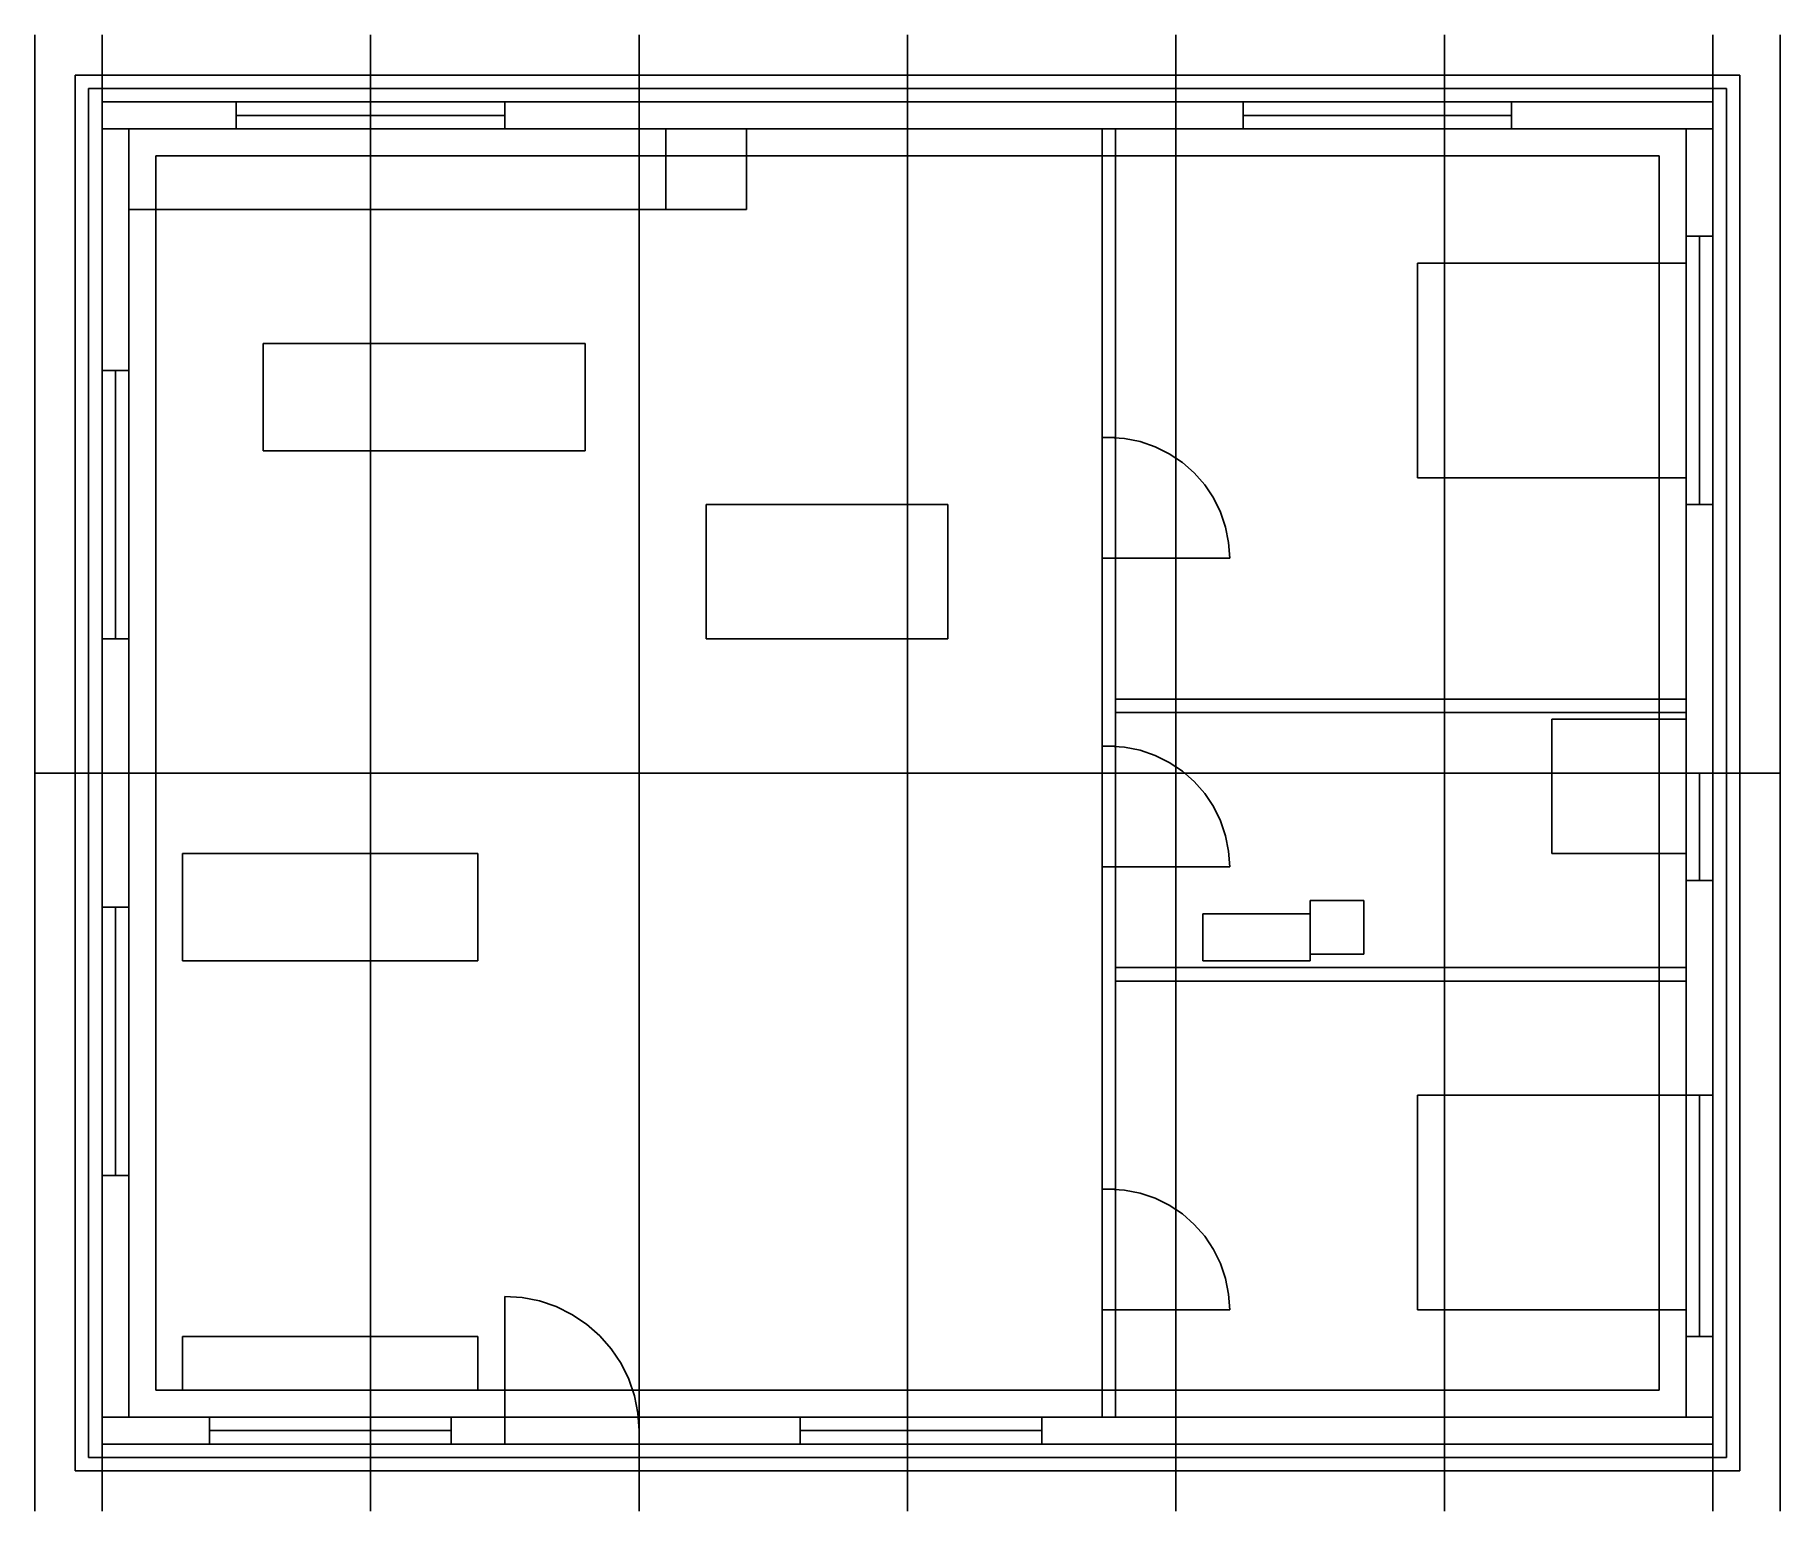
# Model space of a CAD drawing. Header units: metres. Extents: x -0.5 to 12.5, y -0.5 to 10.5.
import ezdxf

# ---------------------------------------------------------------- set-up
doc = ezdxf.new("R2010")
doc.units = ezdxf.units.M

msp = doc.modelspace()

# ---------------------------------------------------------------- linework, layer by layer
at = {"layer": 'FIX', "color": 1}
for p, q in [((4.2, 9.8), (0.2, 9.8)), ((0.2, 9.8), (0.2, 9.2)), ((4.2, 9.8, 0.9), (0.2, 9.8, 0.9)), ((0.2, 9.8, 0.9), (0.2, 9.2, 0.9)), ((0.2, 9.8), (0.2, 9.8, 0.9)), ((4.2, 9.2), (4.2, 9.8)), ((4.2, 9.2, 0.9), (4.2, 9.8, 0.9)), ((4.2, 9.8), (4.2, 9.8, 0.9)), ((4.8, 9.8), (4.2, 9.8)), ((4.8, 9.8, 2), (4.2, 9.8, 2)), ((4.2, 9.8, 2), (4.2, 9.2, 2)), ((4.2, 9.8), (4.2, 9.8, 2)), ((4.8, 9.2), (4.8, 9.8)), ((4.8, 9.2, 2), (4.8, 9.8, 2)), ((4.8, 9.8), (4.8, 9.8, 2)), ((0.2, 9.2), (4.2, 9.2)), ((0.2, 9.2, 0.9), (4.2, 9.2, 0.9)), ((0.2, 9.2), (0.2, 9.2, 0.9)), ((4.2, 9.2), (4.2, 9.2, 0.9)), ((4.2, 9.2), (4.8, 9.2)), ((4.2, 9.2, 2), (4.8, 9.2, 2)), ((4.2, 9.2), (4.2, 9.2, 2)), ((4.8, 9.2), (4.8, 9.2, 2)), ((11.8, 8.8), (9.8, 8.8)), ((9.8, 8.8), (9.8, 7.2)), ((11.8, 8.8, 0.5), (9.8, 8.8, 0.5)), ((9.8, 8.8, 0.5), (9.8, 7.2, 0.5)), ((9.8, 8.8), (9.8, 8.8, 0.5)), ((11.8, 7.2), (11.8, 8.8)), ((11.8, 7.2, 0.5), (11.8, 8.8, 0.5)), ((11.8, 8.8), (11.8, 8.8, 0.5)), ((3.6, 8.2), (1.2, 8.2)), ((1.2, 8.2), (1.2, 7.4)), ((3.6, 8.2, 0.9), (1.2, 8.2, 0.9)), ((1.2, 8.2, 0.9), (1.2, 7.4, 0.9)), ((1.2, 8.2), (1.2, 8.2, 0.9)), ((3.6, 7.4), (3.6, 8.2)), ((3.6, 7.4, 0.9), (3.6, 8.2, 0.9)), ((3.6, 8.2), (3.6, 8.2, 0.9)), ((1.2, 7.4), (3.6, 7.4)), ((1.2, 7.4, 0.9), (3.6, 7.4, 0.9)), ((1.2, 7.4), (1.2, 7.4, 0.9)), ((3.6, 7.4), (3.6, 7.4, 0.9)), ((9.8, 7.2), (11.8, 7.2)), ((9.8, 7.2, 0.5), (11.8, 7.2, 0.5)), ((9.8, 7.2), (9.8, 7.2, 0.5)), ((11.8, 7.2), (11.8, 7.2, 0.5)), ((6.3, 7), (4.5, 7)), ((4.5, 7), (4.5, 6)), ((6.3, 7, 0.75), (4.5, 7, 0.75)), ((4.5, 7, 0.75), (4.5, 6, 0.75)), ((4.5, 7), (4.5, 7, 0.75)), ((6.3, 6), (6.3, 7)), ((6.3, 6, 0.75), (6.3, 7, 0.75)), ((6.3, 7), (6.3, 7, 0.75)), ((4.5, 6), (6.3, 6)), ((4.5, 6, 0.75), (6.3, 6, 0.75)), ((4.5, 6), (4.5, 6, 0.75)), ((6.3, 6), (6.3, 6, 0.75)), ((11.8, 5.4), (10.8, 5.4)), ((10.8, 5.4), (10.8, 4.4)), ((11.8, 5.4, 0.05), (10.8, 5.4, 0.05)), ((10.8, 5.4, 0.05), (10.8, 4.4, 0.05)), ((10.8, 5.4), (10.8, 5.4, 0.05)), ((11.8, 4.4), (11.8, 5.4)), ((11.8, 4.4, 0.05), (11.8, 5.4, 0.05)), ((11.8, 5.4), (11.8, 5.4, 0.05)), ((2.8, 4.4), (0.6, 4.4)), ((0.6, 4.4), (0.6, 3.6)), ((2.8, 4.4, 0.45), (0.6, 4.4, 0.45)), ((0.6, 4.4, 0.45), (0.6, 3.6, 0.45)), ((0.6, 4.4), (0.6, 4.4, 0.45)), ((2.8, 3.6), (2.8, 4.4)), ((2.8, 3.6, 0.45), (2.8, 4.4, 0.45)), ((2.8, 4.4), (2.8, 4.4, 0.45)), ((10.8, 4.4), (11.8, 4.4)), ((10.8, 4.4, 0.05), (11.8, 4.4, 0.05)), ((10.8, 4.4), (10.8, 4.4, 0.05)), ((11.8, 4.4), (11.8, 4.4, 0.05)), ((9.4, 4.05), (9, 4.05)), ((9, 4.05), (9, 3.65)), ((9.4, 4.05, 0.4), (9, 4.05, 0.4)), ((9, 4.05, 0.4), (9, 3.65, 0.4)), ((9, 4.05), (9, 4.05, 0.4)), ((9.4, 3.65), (9.4, 4.05)), ((9.4, 3.65, 0.4), (9.4, 4.05, 0.4)), ((9.4, 4.05), (9.4, 4.05, 0.4)), ((9, 3.95), (8.2, 3.95)), ((8.2, 3.95), (8.2, 3.6)), ((9, 3.95, 0.85), (8.2, 3.95, 0.85)), ((8.2, 3.95, 0.85), (8.2, 3.6, 0.85)), ((8.2, 3.95), (8.2, 3.95, 0.85)), ((9, 3.6), (9, 3.95)), ((9, 3.6, 0.85), (9, 3.95, 0.85)), ((9, 3.95), (9, 3.95, 0.85)), ((9, 3.65), (9.4, 3.65)), ((9, 3.65, 0.4), (9.4, 3.65, 0.4)), ((9, 3.65), (9, 3.65, 0.4)), ((9.4, 3.65), (9.4, 3.65, 0.4)), ((0.6, 3.6), (2.8, 3.6)), ((0.6, 3.6, 0.45), (2.8, 3.6, 0.45)), ((0.6, 3.6), (0.6, 3.6, 0.45)), ((2.8, 3.6), (2.8, 3.6, 0.45)), ((8.2, 3.6), (9, 3.6)), ((8.2, 3.6, 0.85), (9, 3.6, 0.85)), ((8.2, 3.6), (8.2, 3.6, 0.85)), ((9, 3.6), (9, 3.6, 0.85)), ((11.8, 2.6), (9.8, 2.6)), ((9.8, 2.6), (9.8, 1)), ((11.8, 2.6, 0.5), (9.8, 2.6, 0.5)), ((9.8, 2.6, 0.5), (9.8, 1, 0.5)), ((9.8, 2.6), (9.8, 2.6, 0.5)), ((11.8, 1), (11.8, 2.6)), ((11.8, 1, 0.5), (11.8, 2.6, 0.5)), ((11.8, 2.6), (11.8, 2.6, 0.5)), ((9.8, 1), (11.8, 1)), ((9.8, 1, 0.5), (11.8, 1, 0.5)), ((9.8, 1), (9.8, 1, 0.5)), ((11.8, 1), (11.8, 1, 0.5)), ((2.8, 0.8), (0.6, 0.8)), ((0.6, 0.8), (0.6, 0.4)), ((2.8, 0.8, 0.5), (0.6, 0.8, 0.5)), ((0.6, 0.8, 0.5), (0.6, 0.4, 0.5)), ((0.6, 0.8), (0.6, 0.8, 0.5)), ((2.8, 0.4), (2.8, 0.8)), ((2.8, 0.4, 0.5), (2.8, 0.8, 0.5)), ((2.8, 0.8), (2.8, 0.8, 0.5)), ((0.6, 0.4), (2.8, 0.4)), ((0.6, 0.4, 0.5), (2.8, 0.4, 0.5)), ((0.6, 0.4), (0.6, 0.4, 0.5)), ((2.8, 0.4), (2.8, 0.4, 0.5))]:
    msp.add_line(p, q, dxfattribs=at)
at = {"layer": 'OPEN', "color": 1}
for p, q in [((1, 10, 0.9), (3, 10, 0.9)), ((3, 10, 2.1), (1, 10, 2.1)), ((1, 10, 2.1), (1, 10, 0.9)), ((2, 10, 0.9), (2, 10, 2.1)), ((3, 10, 0.9), (3, 10, 2.1)), ((8.5, 10, 0.9), (10.5, 10, 0.9)), ((10.5, 10, 2.1), (8.5, 10, 2.1)), ((8.5, 10, 2.1), (8.5, 10, 0.9)), ((9.5, 10, 0.9), (9.5, 10, 2.1)), ((10.5, 10, 0.9), (10.5, 10, 2.1)), ((12, 7, 0.9), (12, 9, 0.9)), ((12, 9, 0.9), (12, 9, 2.1)), ((12, 9, 2.1), (12, 7, 2.1)), ((0, 6, 0.9), (0, 8, 0.9)), ((0, 8, 0.9), (0, 8, 2.1)), ((0, 8, 2.1), (0, 6, 2.1)), ((12, 8, 0.9), (12, 8, 2.1)), ((0, 7, 0.9), (0, 7, 2.1)), ((12, 7, 2.1), (12, 7, 0.9)), ((0, 6, 2.1), (0, 6, 0.9)), ((12, 4.2, 1.5), (12, 5, 1.5)), ((12, 5, 1.5), (12, 5, 2.1)), ((12, 5, 2.1), (12, 4.2, 2.1)), ((12, 4.6, 1.5), (12, 4.6, 2.1)), ((12, 4.2, 2.1), (12, 4.2, 1.5)), ((0, 2, 0.9), (0, 4, 0.9)), ((0, 4, 0.9), (0, 4, 2.1)), ((0, 4, 2.1), (0, 2, 2.1)), ((0, 3, 0.9), (0, 3, 2.1)), ((12, 0.8, 0.9), (12, 2.6, 0.9)), ((12, 2.6, 0.9), (12, 2.6, 2.1)), ((12, 2.6, 2.1), (12, 0.8, 2.1)), ((0, 2, 2.1), (0, 2, 0.9)), ((12, 1.7, 0.9), (12, 1.7, 2.1)), ((12, 0.8, 2.1), (12, 0.8, 0.9)), ((0.8, 0, 0.9), (2.6, 0, 0.9)), ((2.6, 0, 2.1), (0.8, 0, 2.1)), ((0.8, 0, 2.1), (0.8, 0, 0.9)), ((1.7, 0, 0.9), (1.7, 0, 2.1)), ((2.6, 0, 0.9), (2.6, 0, 2.1)), ((5.2, 0, 0.9), (7, 0, 0.9)), ((7, 0, 2.1), (5.2, 0, 2.1)), ((5.2, 0, 2.1), (5.2, 0, 0.9)), ((6.1, 0, 0.9), (6.1, 0, 2.1)), ((7, 0, 0.9), (7, 0, 2.1))]:
    msp.add_line(p, q, dxfattribs=at)
at = {"layer": 'PLAN', "color": 1}
for p, q in [((1, 9.8), (1, 10)), ((1, 9.9), (3, 9.9)), ((3, 9.8), (3, 10)), ((8.5, 9.8), (8.5, 10)), ((8.5, 9.9), (10.5, 9.9)), ((10.5, 9.8), (10.5, 10)), ((11.8, 9), (12, 9)), ((11.9, 7), (11.9, 9)), ((0, 8), (0.2, 8)), ((0.1, 6), (0.1, 8)), ((11.8, 7), (12, 7)), ((0, 6), (0.2, 6)), ((11.8, 5), (12, 5)), ((11.9, 4.2), (11.9, 5)), ((11.8, 4.2), (12, 4.2)), ((0, 4), (0.2, 4)), ((0.1, 2), (0.1, 4)), ((11.8, 2.6), (12, 2.6)), ((11.9, 0.8), (11.9, 2.6)), ((0, 2), (0.2, 2)), ((11.8, 0.8), (12, 0.8)), ((0.8, 0), (0.8, 0.2)), ((2.6, 0), (2.6, 0.2)), ((5.2, 0), (5.2, 0.2)), ((7, 0), (7, 0.2)), ((0.8, 0.1), (2.6, 0.1)), ((5.2, 0.1), (7, 0.1))]:
    msp.add_line(p, q, dxfattribs=at)
at = {"layer": 'ROOF', "color": 1}
for p, q in [((-0.5, 5, 3.6), (-0.5, 10.5, 2.61)), ((-0.5, -0.5, 2.61), (-0.5, 10.5, 2.61)), ((12.5, 5, 3.6), (12.5, 10.5, 2.61)), ((12.5, -0.5, 2.61), (12.5, 10.5, 2.61)), ((-0.5, -0.5, 2.61), (-0.5, 5, 3.6)), ((-0.5, 5, 3.6), (12.5, 5, 3.6)), ((12.5, -0.5, 2.61), (12.5, 5, 3.6))]:
    msp.add_line(p, q, dxfattribs=at)
at = {"layer": 'SLAB', "color": 1}
for p, q in [((12.1, 10.1, -0.15), (-0.1, 10.1, -0.15)), ((-0.1, 10.1, -0.15), (-0.1, -0.1, -0.15)), ((12.1, 10.1), (-0.1, 10.1)), ((-0.1, 10.1), (-0.1, -0.1)), ((-0.1, 10.1, -0.15), (-0.1, 10.1)), ((12.1, -0.1, -0.15), (12.1, 10.1, -0.15)), ((12.1, -0.1), (12.1, 10.1)), ((12.1, 10.1, -0.15), (12.1, 10.1)), ((-0.1, -0.1, -0.15), (12.1, -0.1, -0.15)), ((-0.1, -0.1), (12.1, -0.1)), ((-0.1, -0.1, -0.15), (-0.1, -0.1)), ((12.1, -0.1, -0.15), (12.1, -0.1))]:
    msp.add_line(p, q, dxfattribs=at)
at = {"layer": 'STRUCT', "color": 1}
for p, q in [((12.2, 10.2, -0.55), (-0.2, 10.2, -0.55)), ((-0.2, 10.2, -0.55), (-0.2, -0.2, -0.55)), ((12.2, 10.2, -0.15), (-0.2, 10.2, -0.15)), ((-0.2, 10.2, -0.15), (-0.2, -0.2, -0.15)), ((-0.2, 10.2, -0.55), (-0.2, 10.2, -0.15)), ((12.2, -0.2, -0.55), (12.2, 10.2, -0.55)), ((12.2, -0.2, -0.15), (12.2, 10.2, -0.15)), ((12.2, 10.2, -0.55), (12.2, 10.2, -0.15)), ((11.6, 9.6, -0.55), (0.4, 9.6, -0.55)), ((0.4, 9.6, -0.55), (0.4, 0.4, -0.55)), ((11.6, 9.6, -0.15), (0.4, 9.6, -0.15)), ((0.4, 9.6, -0.15), (0.4, 0.4, -0.15)), ((0.4, 9.6, -0.55), (0.4, 9.6, -0.15)), ((11.6, 0.4, -0.55), (11.6, 9.6, -0.55)), ((11.6, 0.4, -0.15), (11.6, 9.6, -0.15)), ((11.6, 9.6, -0.55), (11.6, 9.6, -0.15)), ((0.4, 0.4, -0.55), (11.6, 0.4, -0.55)), ((0.4, 0.4, -0.15), (11.6, 0.4, -0.15)), ((0.4, 0.4, -0.55), (0.4, 0.4, -0.15)), ((11.6, 0.4, -0.55), (11.6, 0.4, -0.15)), ((-0.2, -0.2, -0.55), (12.2, -0.2, -0.55)), ((-0.2, -0.2, -0.15), (12.2, -0.2, -0.15)), ((-0.2, -0.2, -0.55), (-0.2, -0.2, -0.15)), ((12.2, -0.2, -0.55), (12.2, -0.2, -0.15))]:
    msp.add_line(p, q, dxfattribs=at)
at = {"layer": 'SWING', "color": 1}
for p, q in [((7.6175, 7.4923), (7.5, 7.5)), ((7.7329, 7.4693), (7.6175, 7.4923)), ((7.8444, 7.4315), (7.7329, 7.4693)), ((7.95, 7.3794), (7.8444, 7.4315)), ((8.0479, 7.314), (7.95, 7.3794)), ((8.1364, 7.2364), (8.0479, 7.314)), ((8.214, 7.1479), (8.1364, 7.2364)), ((8.2794, 7.05), (8.214, 7.1479)), ((8.3315, 6.9444), (8.2794, 7.05)), ((8.3693, 6.8329), (8.3315, 6.9444)), ((8.3923, 6.7175), (8.3693, 6.8329)), ((8.4, 6.6), (8.3923, 6.7175)), ((7.5, 6.6), (8.4, 6.6)), ((7.6175, 5.1923), (7.5, 5.2)), ((7.7329, 5.1693), (7.6175, 5.1923)), ((7.8444, 5.1315), (7.7329, 5.1693)), ((7.95, 5.0794), (7.8444, 5.1315)), ((8.0479, 5.014), (7.95, 5.0794)), ((8.1364, 4.9364), (8.0479, 5.014)), ((8.214, 4.8479), (8.1364, 4.9364)), ((8.2794, 4.75), (8.214, 4.8479)), ((8.3315, 4.6444), (8.2794, 4.75)), ((8.3693, 4.5329), (8.3315, 4.6444)), ((8.3923, 4.4175), (8.3693, 4.5329)), ((7.5, 4.3), (8.4, 4.3)), ((8.4, 4.3), (8.3923, 4.4175)), ((7.6175, 1.8923), (7.5, 1.9)), ((7.7329, 1.8693), (7.6175, 1.8923)), ((7.8444, 1.8315), (7.7329, 1.8693)), ((7.95, 1.7794), (7.8444, 1.8315)), ((8.0479, 1.714), (7.95, 1.7794)), ((8.1364, 1.6364), (8.0479, 1.714)), ((8.214, 1.5479), (8.1364, 1.6364)), ((8.2794, 1.45), (8.214, 1.5479)), ((8.3315, 1.3444), (8.2794, 1.45)), ((8.3693, 1.2329), (8.3315, 1.3444)), ((8.3923, 1.1175), (8.3693, 1.2329)), ((3, 0.1), (3, 1.1)), ((3, 1.1), (3.1305, 1.0914)), ((3.1305, 1.0914), (3.2588, 1.0659)), ((3.2588, 1.0659), (3.3827, 1.0239)), ((8.4, 1), (8.3923, 1.1175)), ((3.3827, 1.0239), (3.5, 0.966)), ((3.5, 0.966), (3.6088, 0.8934)), ((7.5, 1), (8.4, 1)), ((3.6088, 0.8934), (3.7071, 0.8071)), ((3.7071, 0.8071), (3.7934, 0.7088)), ((3.7934, 0.7088), (3.866, 0.6)), ((3.866, 0.6), (3.9239, 0.4827)), ((3.9239, 0.4827), (3.9659, 0.3588)), ((3.9659, 0.3588), (3.9914, 0.2305)), ((3.9914, 0.2305), (4, 0.1))]:
    msp.add_line(p, q, dxfattribs=at)
at = {"layer": 'TRUSS', "color": 1}
for p, q in [((0, 5, 3.6), (0, 10.5, 2.61)), ((2, 5, 3.6), (2, 10.5, 2.61)), ((4, 5, 3.6), (4, 10.5, 2.61)), ((6, 5, 3.6), (6, 10.5, 2.61)), ((8, 5, 3.6), (8, 10.5, 2.61)), ((10, 5, 3.6), (10, 10.5, 2.61)), ((12, 5, 3.6), (12, 10.5, 2.61)), ((0, 0, 2.7), (0, 10, 2.7)), ((2, 0, 2.7), (2, 10, 2.7)), ((4, 0, 2.7), (4, 10, 2.7)), ((6, 0, 2.7), (6, 10, 2.7)), ((8, 0, 2.7), (8, 10, 2.7)), ((10, 0, 2.7), (10, 10, 2.7)), ((12, 0, 2.7), (12, 10, 2.7)), ((0, -0.5, 2.61), (0, 5, 3.6)), ((0, 5, 2.7), (0, 5, 3.6)), ((2, -0.5, 2.61), (2, 5, 3.6)), ((2, 5, 2.7), (2, 5, 3.6)), ((4, -0.5, 2.61), (4, 5, 3.6)), ((4, 5, 2.7), (4, 5, 3.6)), ((6, -0.5, 2.61), (6, 5, 3.6)), ((6, 5, 2.7), (6, 5, 3.6)), ((8, -0.5, 2.61), (8, 5, 3.6)), ((8, 5, 2.7), (8, 5, 3.6)), ((10, -0.5, 2.61), (10, 5, 3.6)), ((10, 5, 2.7), (10, 5, 3.6)), ((12, -0.5, 2.61), (12, 5, 3.6)), ((12, 5, 2.7), (12, 5, 3.6))]:
    msp.add_line(p, q, dxfattribs=at)
at = {"layer": 'WALL', "color": 1}
for p, q in [((12, 10), (0, 10)), ((0, 10), (0, 9.8)), ((12, 10, 2.7), (0, 10, 2.7)), ((0, 10, 2.7), (0, 9.8, 2.7)), ((0, 10), (0, 10, 2.7)), ((12, 9.8), (12, 10)), ((12, 9.8, 2.7), (12, 10, 2.7)), ((12, 10), (12, 10, 2.7)), ((0, 9.8), (12, 9.8)), ((0, 9.8, 2.7), (12, 9.8, 2.7)), ((0, 9.8), (0, 9.8, 2.7)), ((0.2, 9.8), (0, 9.8)), ((0, 9.8), (0, 0.2)), ((0.2, 9.8, 2.7), (0, 9.8, 2.7)), ((0, 9.8, 2.7), (0, 0.2, 2.7)), ((0.2, 0.2), (0.2, 9.8)), ((0.2, 0.2, 2.7), (0.2, 9.8, 2.7)), ((0.2, 9.8), (0.2, 9.8, 2.7)), ((7.55, 9.8), (7.45, 9.8)), ((7.45, 9.8), (7.45, 7.5)), ((7.55, 9.8, 2.7), (7.45, 9.8, 2.7)), ((7.45, 9.8, 2.7), (7.45, 7.5, 2.7)), ((7.45, 9.8), (7.45, 9.8, 2.7)), ((7.55, 7.5), (7.55, 9.8)), ((7.55, 7.5, 2.7), (7.55, 9.8, 2.7)), ((7.55, 9.8), (7.55, 9.8, 2.7)), ((12, 9.8), (11.8, 9.8)), ((11.8, 9.8), (11.8, 0.2)), ((12, 9.8, 2.7), (11.8, 9.8, 2.7)), ((11.8, 9.8, 2.7), (11.8, 0.2, 2.7)), ((11.8, 9.8), (11.8, 9.8, 2.7)), ((12, 9.8), (12, 9.8, 2.7)), ((12, 0.2), (12, 9.8)), ((12, 0.2, 2.7), (12, 9.8, 2.7)), ((7.55, 7.5, 2.1), (7.45, 7.5, 2.1)), ((7.45, 7.5, 2.1), (7.45, 6.6, 2.1)), ((7.55, 7.5, 2.7), (7.45, 7.5, 2.7)), ((7.45, 7.5, 2.7), (7.45, 6.6, 2.7)), ((7.45, 7.5, 2.1), (7.45, 7.5, 2.7)), ((7.45, 7.5), (7.55, 7.5)), ((7.45, 7.5), (7.45, 7.5, 2.7)), ((7.55, 6.6, 2.1), (7.55, 7.5, 2.1)), ((7.55, 6.6, 2.7), (7.55, 7.5, 2.7)), ((7.55, 7.5, 2.1), (7.55, 7.5, 2.7)), ((7.55, 7.5), (7.55, 7.5, 2.7)), ((7.55, 6.6), (7.45, 6.6)), ((7.45, 6.6), (7.45, 5.2)), ((7.55, 6.6, 2.7), (7.45, 6.6, 2.7)), ((7.45, 6.6, 2.7), (7.45, 5.2, 2.7)), ((7.45, 6.6), (7.45, 6.6, 2.7)), ((7.45, 6.6, 2.1), (7.55, 6.6, 2.1)), ((7.45, 6.6, 2.1), (7.45, 6.6, 2.7)), ((7.55, 5.2), (7.55, 6.6)), ((7.55, 5.2, 2.7), (7.55, 6.6, 2.7)), ((7.55, 6.6), (7.55, 6.6, 2.7)), ((7.55, 6.6, 2.1), (7.55, 6.6, 2.7)), ((11.8, 5.55), (7.55, 5.55)), ((7.55, 5.55), (7.55, 5.45)), ((11.8, 5.55, 2.7), (7.55, 5.55, 2.7)), ((7.55, 5.55, 2.7), (7.55, 5.45, 2.7)), ((7.55, 5.55), (7.55, 5.55, 2.7)), ((11.8, 5.45), (11.8, 5.55)), ((11.8, 5.45, 2.7), (11.8, 5.55, 2.7)), ((11.8, 5.55), (11.8, 5.55, 2.7)), ((7.55, 5.45), (11.8, 5.45)), ((7.55, 5.45, 2.7), (11.8, 5.45, 2.7)), ((7.55, 5.45), (7.55, 5.45, 2.7)), ((11.8, 5.45), (11.8, 5.45, 2.7)), ((7.55, 5.2, 2.1), (7.45, 5.2, 2.1)), ((7.45, 5.2, 2.1), (7.45, 4.3, 2.1)), ((7.55, 5.2, 2.7), (7.45, 5.2, 2.7)), ((7.45, 5.2, 2.7), (7.45, 4.3, 2.7)), ((7.45, 5.2, 2.1), (7.45, 5.2, 2.7)), ((7.45, 5.2), (7.55, 5.2)), ((7.45, 5.2), (7.45, 5.2, 2.7)), ((7.55, 4.3, 2.1), (7.55, 5.2, 2.1)), ((7.55, 4.3, 2.7), (7.55, 5.2, 2.7)), ((7.55, 5.2, 2.1), (7.55, 5.2, 2.7)), ((7.55, 5.2), (7.55, 5.2, 2.7)), ((7.55, 4.3), (7.45, 4.3)), ((7.45, 4.3), (7.45, 1.9)), ((7.55, 4.3, 2.7), (7.45, 4.3, 2.7)), ((7.45, 4.3, 2.7), (7.45, 1.9, 2.7)), ((7.45, 4.3), (7.45, 4.3, 2.7)), ((7.45, 4.3, 2.1), (7.55, 4.3, 2.1)), ((7.45, 4.3, 2.1), (7.45, 4.3, 2.7)), ((7.55, 1.9), (7.55, 4.3)), ((7.55, 1.9, 2.7), (7.55, 4.3, 2.7)), ((7.55, 4.3), (7.55, 4.3, 2.7)), ((7.55, 4.3, 2.1), (7.55, 4.3, 2.7)), ((11.8, 3.55), (7.55, 3.55)), ((7.55, 3.55), (7.55, 3.45)), ((11.8, 3.55, 2.7), (7.55, 3.55, 2.7)), ((7.55, 3.55, 2.7), (7.55, 3.45, 2.7)), ((7.55, 3.55), (7.55, 3.55, 2.7)), ((11.8, 3.45), (11.8, 3.55)), ((11.8, 3.45, 2.7), (11.8, 3.55, 2.7)), ((11.8, 3.55), (11.8, 3.55, 2.7)), ((7.55, 3.45), (11.8, 3.45)), ((7.55, 3.45, 2.7), (11.8, 3.45, 2.7)), ((7.55, 3.45), (7.55, 3.45, 2.7)), ((11.8, 3.45), (11.8, 3.45, 2.7)), ((7.55, 1.9, 2.1), (7.45, 1.9, 2.1)), ((7.45, 1.9, 2.1), (7.45, 1, 2.1)), ((7.55, 1.9, 2.7), (7.45, 1.9, 2.7)), ((7.45, 1.9, 2.7), (7.45, 1, 2.7)), ((7.45, 1.9, 2.1), (7.45, 1.9, 2.7)), ((7.45, 1.9), (7.55, 1.9)), ((7.45, 1.9), (7.45, 1.9, 2.7)), ((7.55, 1, 2.1), (7.55, 1.9, 2.1)), ((7.55, 1, 2.7), (7.55, 1.9, 2.7)), ((7.55, 1.9, 2.1), (7.55, 1.9, 2.7)), ((7.55, 1.9), (7.55, 1.9, 2.7)), ((7.55, 1), (7.45, 1)), ((7.45, 1), (7.45, 0.2)), ((7.55, 1, 2.7), (7.45, 1, 2.7)), ((7.45, 1, 2.7), (7.45, 0.2, 2.7)), ((7.45, 1), (7.45, 1, 2.7)), ((7.45, 1, 2.1), (7.55, 1, 2.1)), ((7.45, 1, 2.1), (7.45, 1, 2.7)), ((7.55, 0.2), (7.55, 1)), ((7.55, 0.2, 2.7), (7.55, 1, 2.7)), ((7.55, 1), (7.55, 1, 2.7)), ((7.55, 1, 2.1), (7.55, 1, 2.7)), ((3, 0.2), (0, 0.2)), ((0, 0.2), (0, 0)), ((3, 0.2, 2.7), (0, 0.2, 2.7)), ((0, 0.2, 2.7), (0, 0, 2.7)), ((0, 0.2), (0, 0.2, 2.7)), ((0, 0.2), (0.2, 0.2)), ((0, 0.2, 2.7), (0.2, 0.2, 2.7)), ((0.2, 0.2), (0.2, 0.2, 2.7)), ((3, 0), (3, 0.2)), ((3, 0, 2.7), (3, 0.2, 2.7)), ((3, 0.2), (3, 0.2, 2.7)), ((4, 0.2, 2.1), (3, 0.2, 2.1)), ((3, 0.2, 2.1), (3, 0, 2.1)), ((4, 0.2, 2.7), (3, 0.2, 2.7)), ((3, 0.2, 2.1), (3, 0.2, 2.7)), ((4, 0, 2.1), (4, 0.2, 2.1)), ((4, 0, 2.7), (4, 0.2, 2.7)), ((4, 0.2, 2.1), (4, 0.2, 2.7)), ((12, 0.2), (4, 0.2)), ((4, 0.2), (4, 0)), ((12, 0.2, 2.7), (4, 0.2, 2.7)), ((4, 0.2), (4, 0.2, 2.7)), ((7.45, 0.2), (7.55, 0.2)), ((7.45, 0.2, 2.7), (7.55, 0.2, 2.7)), ((7.45, 0.2), (7.45, 0.2, 2.7)), ((7.55, 0.2), (7.55, 0.2, 2.7)), ((11.8, 0.2), (12, 0.2)), ((11.8, 0.2, 2.7), (12, 0.2, 2.7)), ((11.8, 0.2), (11.8, 0.2, 2.7)), ((12, 0), (12, 0.2)), ((12, 0, 2.7), (12, 0.2, 2.7)), ((12, 0.2), (12, 0.2, 2.7)), ((0, 0), (3, 0)), ((0, 0, 2.7), (3, 0, 2.7)), ((0, 0), (0, 0, 2.7)), ((3, 0), (3, 0, 2.7)), ((3, 0, 2.1), (4, 0, 2.1)), ((3, 0, 2.7), (4, 0, 2.7)), ((3, 0, 2.1), (3, 0, 2.7)), ((4, 0, 2.1), (4, 0, 2.7)), ((4, 0), (12, 0)), ((4, 0, 2.7), (12, 0, 2.7)), ((4, 0), (4, 0, 2.7)), ((12, 0), (12, 0, 2.7))]:
    msp.add_line(p, q, dxfattribs=at)

doc.saveas('drawing.dxf')
